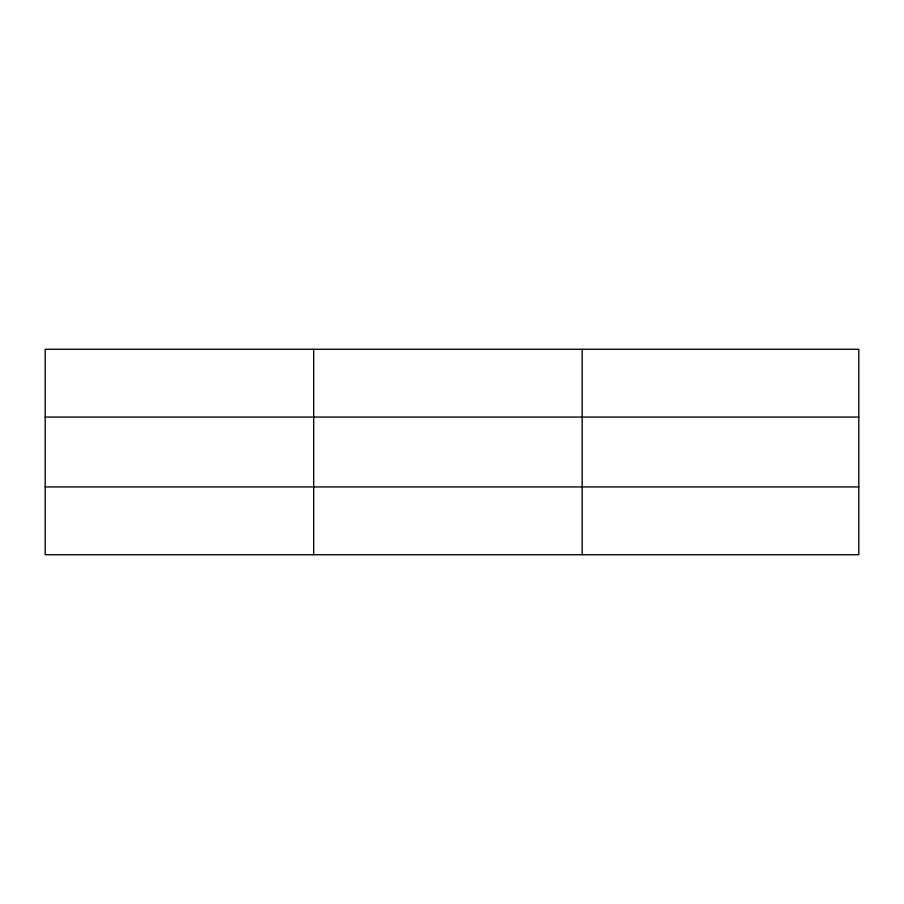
<?xml version="1.0" encoding="UTF-8"?>
<svg xmlns="http://www.w3.org/2000/svg" width="904" height="904" viewBox="0 0 904 904"><rect width="100%" height="100%" fill="white"/><g stroke="black" fill="none" stroke-linecap="round" stroke-linejoin="round"><path stroke-width="1.36" d="M313.688 349.26L313.688 554.74M582.176 349.26L582.176 554.74M858.8 486.928L858.8 554.74L45.2 554.74L45.2 349.26L858.8 349.26L858.8 486.928L45.2 486.928M45.2 417.072L858.8 417.072"/></g></svg>
